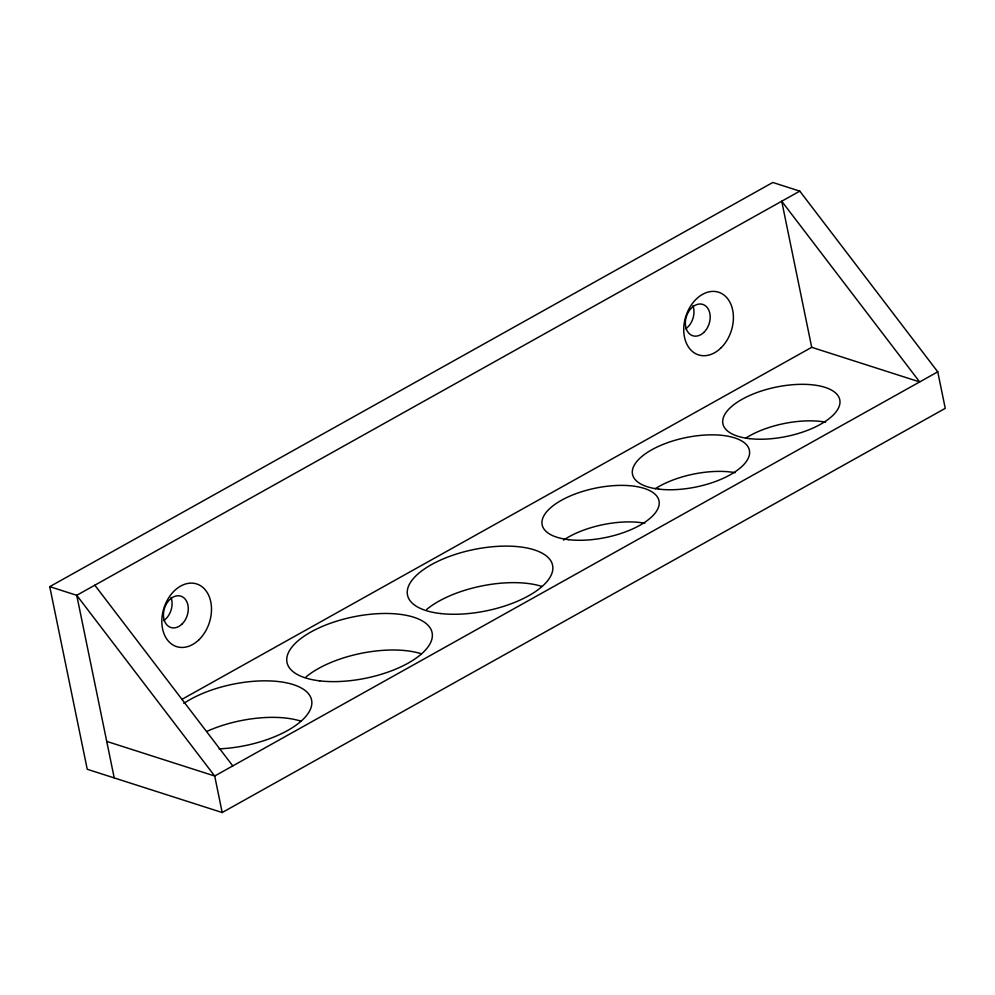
<?xml version="1.0" encoding="UTF-8"?>
<svg xmlns="http://www.w3.org/2000/svg" width="995" height="995" viewBox="0 0 995 995"><rect width="100%" height="100%" fill="white"/><g stroke="black" fill="none" stroke-linecap="round" stroke-linejoin="round"><path stroke-width="1.49" d="M49.75 586.652L772.804 182.471L799.793 191.127L937.75 371.831L945.25 408.348L222.196 812.529L87.237 769.272L49.75 586.652L76.739 595.308L214.696 776.013L222.196 812.529M799.793 191.127L76.739 595.308L114.226 777.916M181.712 699.485L811.709 347.317L919.678 381.931L781.722 201.226L811.709 347.317M937.75 371.831L214.696 776.013L106.726 741.399M94.823 585.197L232.78 765.901M171.016 597.46A16.455 11.928 -72.2 0 1 163.702 620.606M692.918 305.726A16.455 11.928 -72.2 0 1 685.605 328.86M206.773 731.424A74.053 31.293 -11.6 0 1 300.776 721.126M306.087 676.874A74.053 31.293 -11.6 0 1 421.283 653.765M426.594 609.512A74.053 31.293 -11.6 0 1 541.79 586.403M563.568 540.098A59.65 25.211 -11.6 0 1 644.785 523.208M655.232 488.732A59.65 25.211 -11.6 0 1 735.168 472.687M745.603 438.21A59.65 25.211 -11.6 0 1 825.551 422.166M183.801 703.428A74.053 31.293 -11.6 0 1 278.04 681.513A74.053 31.293 -11.6 0 1 305.502 716.798A74.053 31.293 -11.6 0 1 219.161 748.862M198.689 640.021A32.91 23.855 -72.2 0 0 199.46 585.097A32.91 23.855 -72.2 0 0 161.824 620.743A32.91 23.855 -72.2 0 0 198.689 640.021M720.591 348.287A32.91 23.855 -72.2 0 0 721.363 293.363A32.91 23.855 -72.2 0 0 683.727 328.997A32.91 23.855 -72.2 0 0 720.591 348.287M568.506 539.663A59.65 25.211 -11.6 0 0 659.138 504.428A59.65 25.211 -11.6 0 0 574.078 494.391A59.65 25.211 -11.6 0 0 568.506 539.663M658.889 489.142A59.65 25.211 -11.6 0 0 749.521 453.907A59.65 25.211 -11.6 0 0 664.461 443.857A59.65 25.211 -11.6 0 0 658.889 489.142M749.272 438.608A59.65 25.211 -11.6 0 0 839.904 403.385A59.65 25.211 -11.6 0 0 754.832 393.336A59.65 25.211 -11.6 0 0 749.272 438.608M440.263 613.505A74.053 31.293 -11.6 0 0 552.76 569.762A74.053 31.293 -11.6 0 0 447.165 557.299A74.053 31.293 -11.6 0 0 440.263 613.505M319.743 680.866A74.053 31.293 -11.6 0 0 432.253 637.136A74.053 31.293 -11.6 0 0 326.658 624.661A74.053 31.293 -11.6 0 0 319.743 680.866M181.886 624.201A16.455 11.928 -72.2 0 0 182.259 596.739A16.455 11.928 -72.2 0 0 163.454 614.549A16.455 11.928 -72.2 0 0 181.886 624.201M703.788 332.454A16.455 11.928 -72.2 0 0 704.174 304.992A16.455 11.928 -72.2 0 0 685.356 322.815A16.455 11.928 -72.2 0 0 703.788 332.454"/></g></svg>
